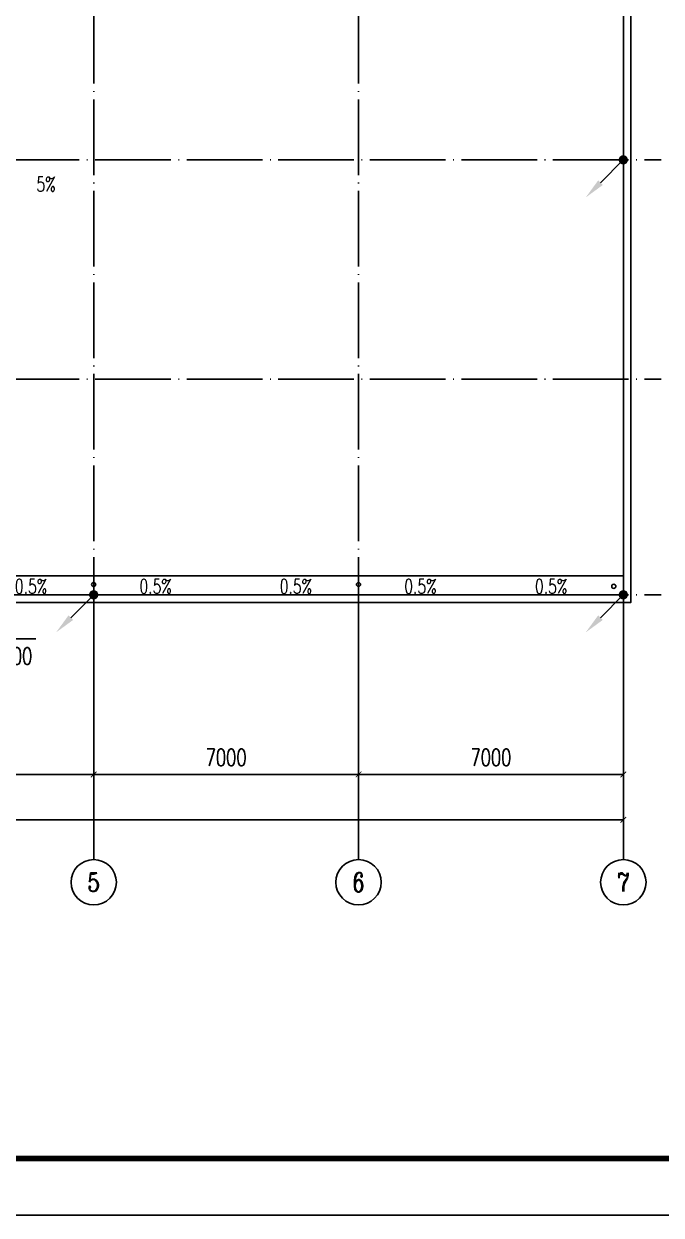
# Model space of a CAD drawing. Extents: x 33088 to 140010, y 13737 to 369010.
# Drawn here: x 85397 to 102243, y 13737 to 45237 of the extents above; entities that cross this region are included whole.
import ezdxf
from ezdxf.enums import TextEntityAlignment as Align

# ---------------------------------------------------------------- set-up
doc = ezdxf.new("R2010")
doc.units = 0
doc.header["$LTSCALE"] = 1000
doc.header["$MEASUREMENT"] = 0
doc.linetypes.add('DOTE', pattern=[2.42, 2, -0.2, 0.02, -0.2])
doc.layers.get('0').update_dxf_attribs({"linetype": 'CONTINUOUS'})
doc.layers.get('DEFPOINTS').update_dxf_attribs({"linetype": 'CONTINUOUS'})
for name, color, linetype in [('AXIS', 3, 'CONTINUOUS'), ('AXIS_TEXT', 7, 'CONTINUOUS'), ('DIM_ELEV', 3, 'CONTINUOUS'), ('DIM_SYMB', 3, 'CONTINUOUS'), ('DOTE', 1, 'DOTE'), ('LWIRE', 4, 'CONTINUOUS'), ('PUB_TEXT', 7, 'CONTINUOUS'), ('PUB_TITLE', 4, 'CONTINUOUS')]:
    doc.layers.add(name, color=color, linetype=linetype)
doc.styles.add('_TCH_AXIS', font='COMPLEX', dxfattribs={"bigfont": 'GBCBIG'})
doc.styles.add('_TCH_DIM', font='SIMPLEX', dxfattribs={"bigfont": 'GBCBIG'})
doc.styles.add('COMPLEX', font='COMPLEX')
doc.styles.add('DIM_FONT', font='SIMPLEX', dxfattribs={"width": 0.7, "bigfont": 'GBCBIG'})
doc.styles.get("Standard").update_dxf_attribs({"font": 'gbenor.shx', "bigfont": 'gbcbig.shx'})
doc.dimstyles.new('DIMN150', dxfattribs={"dimscale": 1.5, "dimtxt": 300, "dimasz": 100, "dimexe": 250, "dimexo": 300, "dimgap": 150, "dimtad": 1, "dimdec": 0, "dimzin": 0, "dimtxsty": 'DIM_FONT', "dimblk": 'ARCHTICK', "dimcen": 0.09, "dimclrt": 7, "dimazin": 3, "dimtfac": 1, "dimtdec": 0, "dimtix": 1, "dimtmove": 0, "dimatfit": 3, "dimtolj": 1, "dimtzin": 0})

# ---------------------------------------------------------------- blocks, each defined once
blk = doc.blocks.new('_AXISO')
blk.add_circle((0, 0), 0.5)
at = {"layer": 'AXIS_TEXT', "style": 'COMPLEX', "width": 1.041667}
blk.add_attdef('A', text='', height=0.56, dxfattribs=at).set_placement((-0.25, -0.28), (0.25, -0.28), align=Align.FIT)
blk = doc.blocks.new('_ARCHTICK')
at = {"color": 0, "linetype": 'BYBLOCK', "const_width": 0.15}
blk.add_lwpolyline([(-0.5, -0.5), (0.5, 0.5)], dxfattribs=at)
blk = doc.blocks.new('*D83')
at = {"layer": 'AXIS', "color": 0}
for p, q in [((1861775, -144109), (1861775, -148984)), ((1903775, -144109), (1903775, -148984)), ((1861775, -148609), (1903775, -148609))]:
    blk.add_line(p, q, dxfattribs=at)
at = {"layer": 'DEFPOINTS', "color": 0}
for p in [(1861775, -143659), (1903775, -143659), (1903775, -148609)]:
    blk.add_point(p, dxfattribs=at)
at = {"layer": 'AXIS', "color": 0, "xscale": 150, "yscale": 150, "zscale": 150, "rotation": 180}
blk.add_blockref('_ARCHTICK', (1861775, -148609), dxfattribs=at)
at = {"layer": 'AXIS', "color": 0, "xscale": 150, "yscale": 150, "zscale": 150}
blk.add_blockref('_ARCHTICK', (1903775, -148609), dxfattribs=at)
at = {"layer": 'AXIS', "color": 7, "insert": (1882775, -148159), "char_height": 450, "attachment_point": 5, "style": 'DIM_FONT'}
blk.add_mtext('\\A1;42000', dxfattribs=at)
blk = doc.blocks.new('*D87')
at = {"layer": 'AXIS', "color": 0}
for p, q in [((1882775, -144109), (1882775, -147784)), ((1889775, -144109), (1889775, -147784)), ((1882775, -147409), (1889775, -147409))]:
    blk.add_line(p, q, dxfattribs=at)
at = {"layer": 'DEFPOINTS', "color": 0}
for p in [(1882775, -143659), (1889775, -143659), (1889775, -147409)]:
    blk.add_point(p, dxfattribs=at)
at = {"layer": 'AXIS', "color": 0, "xscale": 150, "yscale": 150, "zscale": 150, "rotation": 180}
blk.add_blockref('_ARCHTICK', (1882775, -147409), dxfattribs=at)
at = {"layer": 'AXIS', "color": 0, "xscale": 150, "yscale": 150, "zscale": 150}
blk.add_blockref('_ARCHTICK', (1889775, -147409), dxfattribs=at)
at = {"layer": 'AXIS', "color": 7, "insert": (1886275, -146959), "char_height": 450, "attachment_point": 5, "style": 'DIM_FONT'}
blk.add_mtext('\\A1;7000', dxfattribs=at)
blk = doc.blocks.new('*D88')
at = {"layer": 'AXIS', "color": 0}
for p, q in [((1889775, -144109), (1889775, -147784)), ((1896775, -144109), (1896775, -147784)), ((1889775, -147409), (1896775, -147409))]:
    blk.add_line(p, q, dxfattribs=at)
at = {"layer": 'DEFPOINTS', "color": 0}
for p in [(1889775, -143659), (1896775, -143659), (1896775, -147409)]:
    blk.add_point(p, dxfattribs=at)
at = {"layer": 'AXIS', "color": 0, "xscale": 150, "yscale": 150, "zscale": 150, "rotation": 180}
blk.add_blockref('_ARCHTICK', (1889775, -147409), dxfattribs=at)
at = {"layer": 'AXIS', "color": 0, "xscale": 150, "yscale": 150, "zscale": 150}
blk.add_blockref('_ARCHTICK', (1896775, -147409), dxfattribs=at)
at = {"layer": 'AXIS', "color": 7, "insert": (1893275, -146959), "char_height": 450, "attachment_point": 5, "style": 'DIM_FONT'}
blk.add_mtext('\\A1;7000', dxfattribs=at)
blk = doc.blocks.new('*D89')
at = {"layer": 'AXIS', "color": 0}
for p, q in [((1896775, -144109), (1896775, -147784)), ((1903775, -144109), (1903775, -147784)), ((1896775, -147409), (1903775, -147409))]:
    blk.add_line(p, q, dxfattribs=at)
at = {"layer": 'DEFPOINTS', "color": 0}
for p in [(1896775, -143659), (1903775, -143659), (1903775, -147409)]:
    blk.add_point(p, dxfattribs=at)
at = {"layer": 'AXIS', "color": 0, "xscale": 150, "yscale": 150, "zscale": 150, "rotation": 180}
blk.add_blockref('_ARCHTICK', (1896775, -147409), dxfattribs=at)
at = {"layer": 'AXIS', "color": 0, "xscale": 150, "yscale": 150, "zscale": 150}
blk.add_blockref('_ARCHTICK', (1903775, -147409), dxfattribs=at)
at = {"layer": 'AXIS', "color": 7, "insert": (1900275, -146959), "char_height": 450, "attachment_point": 5, "style": 'DIM_FONT'}
blk.add_mtext('\\A1;7000', dxfattribs=at)
blk = doc.blocks.new('$TELECSYS$00000080')
for p, q in [((-0.7, -0.7), (0, 0)), ((0.104, 0.104), (0.104, 0.104)), ((-0.104, -0.104), (-0.104, -0.104))]:
    blk.add_line(p, q)
at = {"const_width": 0.142}
blk.add_lwpolyline([(0.071, 0, 1), (-0.071, 0, 1)], format="xyb", close=True, dxfattribs=at)
blk.add_solid([(-0.63, -0.77), (-0.77, -0.63), (-1.15, -1.15)])
at = {"width": 0.8, "flags": 9}
blk.add_attdef('A', (0, 0), '', height=0.00002, rotation=180, dxfattribs=at)
blk = doc.blocks.new('FW222')
at = {"color": 8}
for p, q in [((1903774.7, -108059.5), (1903774.7, -142659.5)), ((1903774.7, -142159.5), (1861774.7, -142159.5)), ((1903774.7, -142659.5), (1861774.7, -142659.5))]:
    blk.add_line(p, q, dxfattribs=at)
blk.add_lwpolyline([(1861574.7, -107859.5), (1903974.7, -107859.5), (1903974.7, -142859.5), (1861574.7, -142859.5)], close=True, dxfattribs=at)
for centre in [(1889774.5, -142385.9), (1896774.5, -142385.9), (1903521.9, -142433.1)]:
    blk.add_circle(centre, 55, dxfattribs=at)
at = {"layer": 'AXIS', "color": 8}
for p, q in [((1889774.7, -143659.5), (1889774.7, -149659.5)), ((1896774.7, -143659.5), (1896774.7, -149659.5)), ((1903774.7, -143659.5), (1903774.7, -149659.5))]:
    blk.add_line(p, q, dxfattribs=at)
at = {"layer": 'DIM_ELEV', "color": 8}
blk.add_line((1885705.8, -143818.5), (1888241.6, -143818.5), dxfattribs=at)
at = {"layer": 'DIM_SYMB', "color": 8}
for points in [[(1888504.6, -132128.5, 0, 0, 0), (1888504.6, -134805.8, 120, 0, 0), (1888504.6, -135255.8, 0, 0, 0)], [(1888700.3, -142436.1, 0, 0, 0), (1889067.2, -142436.1, 120, 0, 0), (1889517.2, -142436.1, 0, 0, 0)], [(1890849.1, -142436.1, 0, 0, 0), (1890482.2, -142436.1, 120, 0, 0), (1890032.2, -142436.1, 0, 0, 0)], [(1895700.3, -142436.1, 0, 0, 0), (1896067.2, -142436.1, 120, 0, 0), (1896517.2, -142436.1, 0, 0, 0)], [(1897849.1, -142436.1, 0, 0, 0), (1897482.2, -142436.1, 120, 0, 0), (1897032.2, -142436.1, 0, 0, 0)], [(1902447.7, -142436.1, 0, 0, 0), (1902814.5, -142436.1, 120, 0, 0), (1903264.5, -142436.1, 0, 0, 0)]]:
    blk.add_lwpolyline(points, format="xyseb", dxfattribs=at)
at = {"layer": 'DOTE', "color": 8}
for p, q in [((1889774.7, -143659.5), (1889774.7, -107059.5)), ((1896774.7, -143659.5), (1896774.7, -107059.5)), ((1903774.7, -143659.5), (1903774.7, -107059.5)), ((1860774.7, -131159.5), (1904774.7, -131159.5)), ((1860774.7, -136959.5), (1904774.7, -136959.5)), ((1860774.7, -142659.5), (1904774.7, -142659.5))]:
    blk.add_line(p, q, dxfattribs=at)
at = {"layer": 'AXIS', "color": 8}
ref = blk.add_blockref('_AXISO', (1889774.7, -150259.5), dxfattribs=dict(at, xscale=1200, yscale=1200, zscale=1200))
ref.add_attrib('A', '5', dxfattribs={"layer": 'AXIS_TEXT', "color": 8, "height": 493.2, "style": '_TCH_AXIS'}).set_placement((1889610.3, -150506.1), (1889939.1, -150506.1), align=Align.FIT)
ref = blk.add_blockref('_AXISO', (1896774.7, -150259.5), dxfattribs=dict(at, xscale=1200, yscale=1200, zscale=1200))
ref.add_attrib('A', '6', dxfattribs={"layer": 'AXIS_TEXT', "color": 8, "height": 506.1, "style": '_TCH_AXIS', "width": 0.928571}).set_placement((1896618, -150512.5), (1896931.3, -150512.5), align=Align.FIT)
ref = blk.add_blockref('_AXISO', (1903774.7, -150259.5), dxfattribs=dict(at, xscale=1200, yscale=1200, zscale=1200))
ref.add_attrib('A', '7', dxfattribs={"layer": 'AXIS_TEXT', "color": 8, "height": 493.2, "style": '_TCH_AXIS'}).set_placement((1903610.3, -150506.1), (1903939.1, -150506.1), align=Align.FIT)
at = {"layer": 'PUB_TEXT', "color": 8, "style": '_TCH_DIM', "width": 0.705882}
for s, p in [('5%%%', (1888260.3, -131993.5)), ('0.5%%%', (1887691, -142627.3)), ('0.5%%%', (1890984.1, -142627.3)), ('0.5%%%', (1894691, -142627.3)), ('0.5%%%', (1897984.1, -142627.3)), ('0.5%%%', (1901438.4, -142627.3))]:
    blk.add_text(s, height=382.5, dxfattribs=at).set_placement(p)
at = {"layer": 'PUB_TEXT', "color": 7, "style": '_TCH_DIM', "width": 0.705882}
blk.add_text('8.000', height=446.25, dxfattribs=at).set_placement((1886936.6, -144501))
at = {"layer": 'AXIS', "color": 8}
for p1, p2, distance, picture, middle in [((1861774.7, -143659.5), (1903774.7, -143659.5), -4950, '*D83', (1882774.7, -148159.5)), ((1882774.7, -143659.5), (1889774.7, -143659.5), -3750, '*D87', (1886274.7, -146959.5)), ((1889774.7, -143659.5), (1896774.7, -143659.5), -3750, '*D88', (1893274.7, -146959.5)), ((1896774.7, -143659.5), (1903774.7, -143659.5), -3750, '*D89', (1900274.7, -146959.5))]:
    dim = blk.add_aligned_dim(p1=p1, p2=p2, distance=distance, dimstyle='DIMN150', dxfattribs=at)
    dim.commit()
    dim.dimension.update_dxf_attribs({"geometry": picture, "text_midpoint": middle})

msp = doc.modelspace()

# ---------------------------------------------------------------- linework, layer by layer
at = {"layer": 'PUB_TITLE'}
msp.add_lwpolyline([(33293, 13737), (122393, 13737), (122393, 76737), (33293, 76737)], close=True, dxfattribs=at)
at = {"layer": 'PUB_TITLE', "const_width": 150}
msp.add_lwpolyline([(37043, 15237), (120893, 15237), (120893, 75237), (37043, 75237)], close=True, dxfattribs=at)

# ---------------------------------------------------------------- block references
msp.add_blockref('FW222', (-1802531, 172798))
at = {"layer": 'LWIRE', "xscale": 864, "yscale": 864, "zscale": 864}
for p in [(101243, 41639), (87243, 30139), (101243, 30139)]:
    msp.add_blockref('$TELECSYS$00000080', p, dxfattribs=at)

doc.saveas('drawing.dxf')
